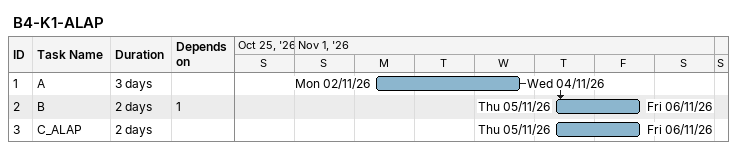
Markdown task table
B4-K1-ALAP

| ID | Task | Duration | Start | Finish | Predecessors |
|---|---|---|---|---|---|
| 1 | A | 3d | 2026-11-02 | 2026-11-04 |  |
| 2 | B | 2d | 2026-11-05 | 2026-11-06 | 1 |
| 3 | C_ALAP | 2d | 2026-11-05 | 2026-11-06 |  |
